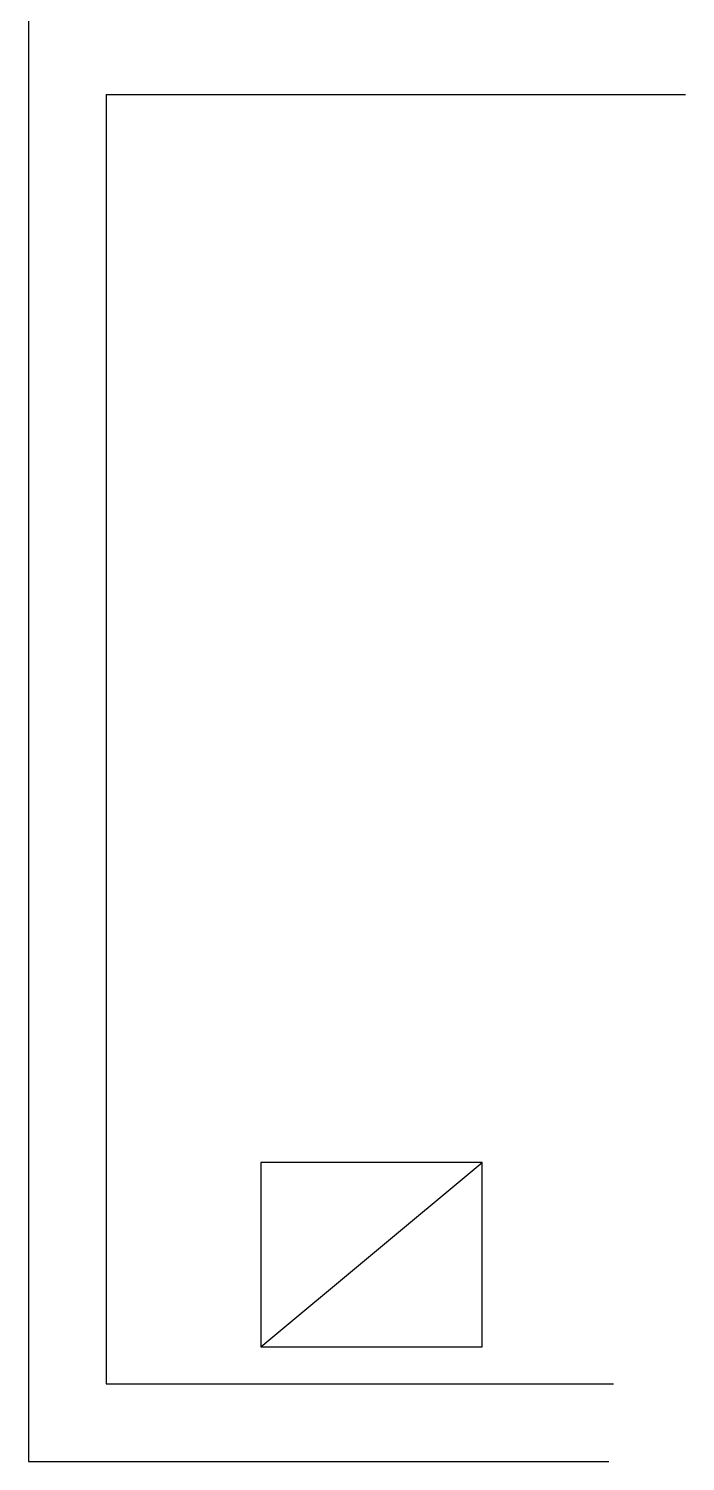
# Model space of a CAD drawing. Extents: x 11182 to 734459, y -1391328 to 152085.
# Drawn here: x 349345 to 350236, y -1323971 to -1322030 of the extents above; entities that cross this region are included whole.
import ezdxf

# ---------------------------------------------------------------- set-up
doc = ezdxf.new("R2010")
doc.units = 0
doc.header["$LTSCALE"] = 500
doc.header["$MEASUREMENT"] = 0
doc.layers.add('1_Wall_Exist', color=251, linetype='CONTINUOUS')

msp = doc.modelspace()

# ---------------------------------------------------------------- linework, layer by layer
at = {"layer": '1_Wall_Exist'}
for p, q in [((349345.5, -1321841.3), (349345.5, -1323971.2)), ((349450.5, -1322119.3), (350236.2, -1322119.3)), ((349450.5, -1322119.3), (349450.5, -1323866.2)), ((349960.5, -1323566.2), (349660.5, -1323566.2)), ((349660.5, -1323566.2), (349660.5, -1323816.2)), ((349660.5, -1323816.2), (349960.5, -1323566.2)), ((349960.5, -1323816.2), (349960.5, -1323566.2)), ((349660.5, -1323816.2), (349960.5, -1323816.2)), ((349450.5, -1323866.2), (350138.8, -1323866.2)), ((349345.5, -1323971.2), (350132.4, -1323971.2))]:
    msp.add_line(p, q, dxfattribs=at)

doc.saveas('drawing.dxf')
